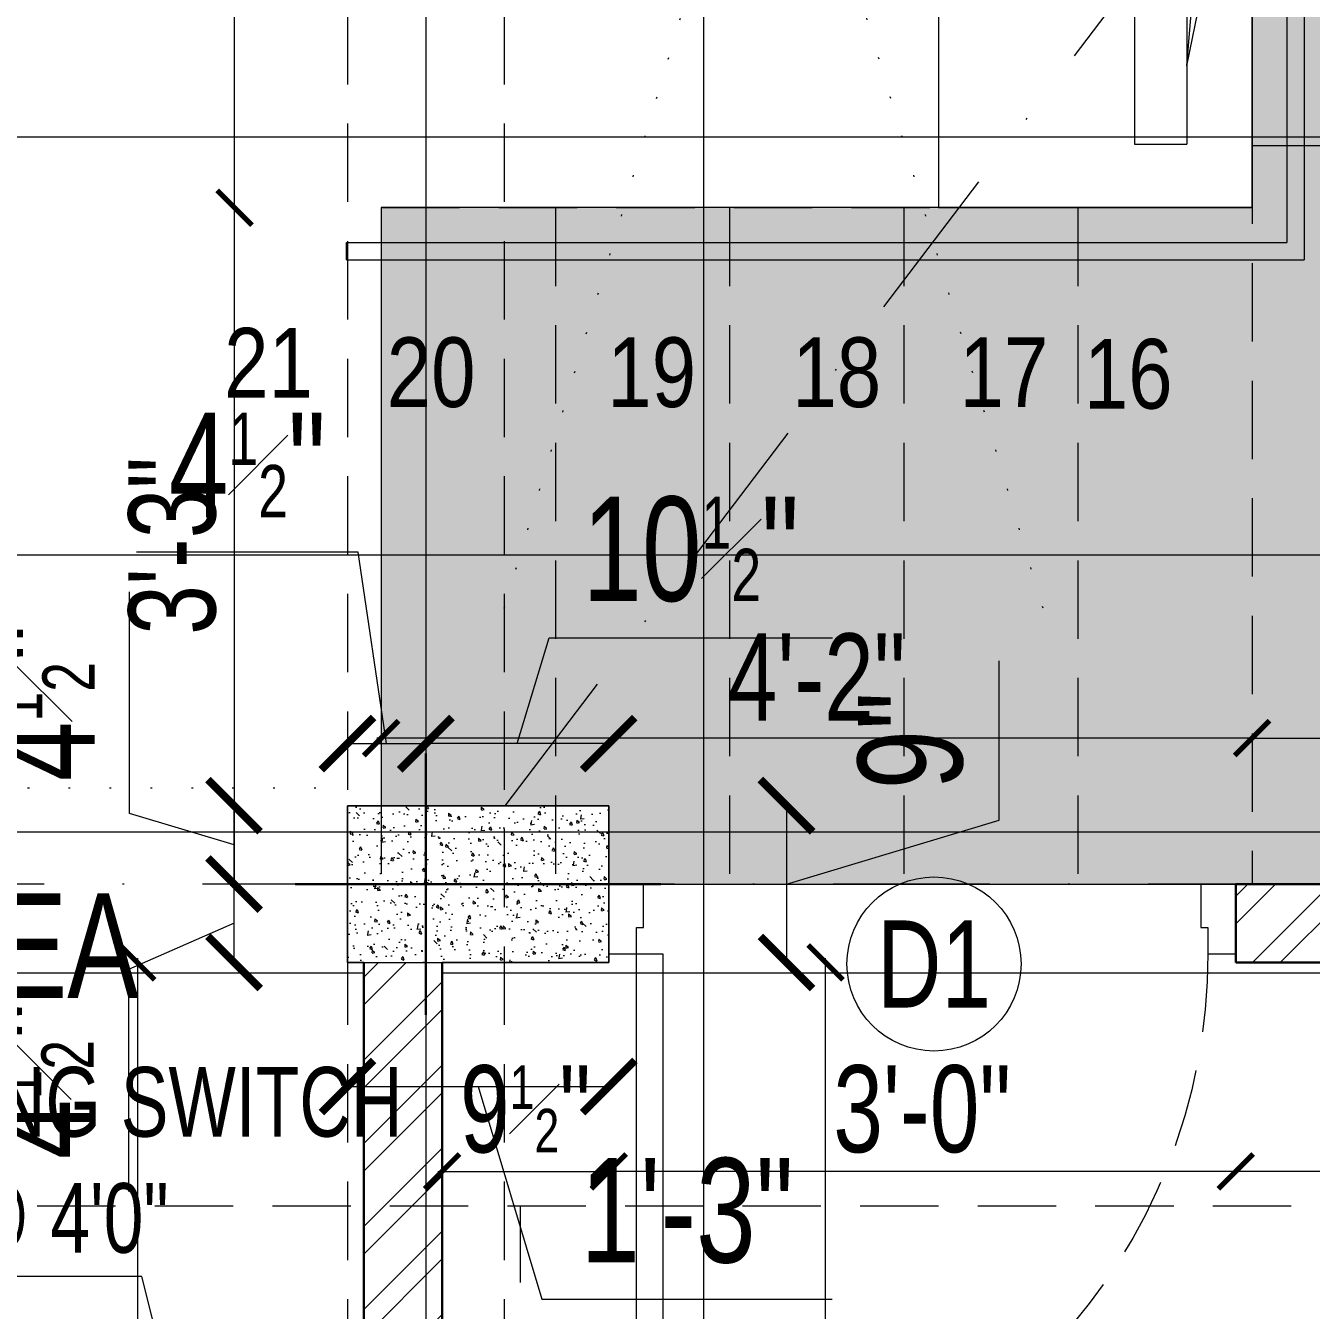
# Model space of a CAD drawing. Header units: inches. Extents: x 3365147 to 3374664, y 1380917 to 1384908.
# Drawn here: x 3370686.7 to 3370760.5, y 1383188.5 to 1383262.3 of the extents above; entities that cross this region are included whole.
import ezdxf
from ezdxf.enums import TextEntityAlignment as Align

# ---------------------------------------------------------------- set-up
doc = ezdxf.new("R2010")
doc.units = ezdxf.units.IN
doc.header["$LTSCALE"] = 18
doc.header["$MEASUREMENT"] = 0
doc.header["$PDSIZE"] = -1
for name, pattern in [('CENTER', [50.79999999999998, 31.75, -6.349999999999998, 6.349999999999998, -6.349999999999998]), ('CONTINOUS', [0]), ('DASHDOT', [1, 0.5, -0.25, 0, -0.25]), ('DOT2', [0.125, 0, -0.125]), ('HIDDEN', [0.375, 0.25, -0.125])]:
    doc.linetypes.add(name, pattern=pattern)
for name, color, linetype, lineweight in [('Area Text', 1, 'Continuous', 9), ('CENTER LINE-COLUMN DIM_BC', 4, 'Continuous', 15), ('COLUMN-00 _BC', 1, 'Continuous', 20), ('COLUMN-00 CENTER LINE_BC', 5, 'Continuous', 30), ('COLUMN-00 HATCH_BC', 4, 'Continuous', 9), ('COUNTING TEXT_BC', 2, 'Continuous', 20), ('DIM-04_BC', 3, 'Continuous', 9), ('DOOR-00 SHUTTER_BC', 40, 'Continuous', 9), ('DOOR-00_BC', 30, 'Continuous', 18), ('DOORS_THIN-BC', 252, 'Continuous', 5), ('ELECTRICAL-CEILING-POINTS GRID_BC', 41, 'DOT2', 20), ('ELECTRICAL-DIM_BC', 20, 'Continuous', 9), ('ELECTRICAL-ROOF BEAM LINE_BC', 1, 'HIDDEN', 15), ('ELECTRICAL-WALL-TEXT-01__BC', 4, 'Continuous', 9), ('ELECTRICAL-WALL-TEXT-01_ARROW_BC', 8, 'Continuous', 13), ('FIXTURES-00_BC', 200, 'Continuous', 13), ('FURNITURES-00_BC', 200, 'CONTINOUS', 13), ('GRID LINE-00_BC', 9, 'CENTER', 9), ('GRID LINE-TEXT_BC', 2, 'CONTINOUS', 15), ('INTERIOR-FLOORING GRANITE_BC', 183, 'Continuous', 5), ('INTERIOR-FLOORING TILE-00 (VT)_BC', 125, 'Continuous', 5), ('JOINERY TEXT BORDER_BC', 60, 'Continuous', 9), ('JOINERY TEXT_BC', 220, 'Continuous', 15), ('ROOF-SLAB CUTOUT_BC', 4, 'DASHDOT', 9), ('STAIR-DIM_BC', 220, 'Continuous', 9), ('STEPS-01_BC', 1, 'HIDDEN', 15), ('STEPS-HANDRAIL-00_BC', 3, 'Continuous', 18), ('WALL-00_BC', 7, 'Continuous', 30), ('WALL-9 inch BRICK HATCH_BC', 22, 'Continuous', 0)]:
    doc.layers.add(name, color=color, linetype=linetype, lineweight=lineweight)
doc.styles.add('BC-WALL_DIM', font='swisscl.ttf')
doc.styles.add('DIM_BC', font='swisscl.ttf')
doc.styles.add('WD Room text', font='swisscl.ttf')
doc.dimstyles.new('BC-WALL_DIM-02', dxfattribs={"dimtxt": 4, "dimasz": 2, "dimexe": 4.5, "dimexo": 0, "dimgap": 1, "dimtad": 1, "dimdec": 4, "dimzin": 3, "dimdsep": 46, "dimlunit": 4, "dimtxsty": 'BC-WALL_DIM', "dimblk": 'ARCHTICK', "dimcen": 0.0625, "dimdle": 0.25, "dimse1": 1, "dimse2": 1, "dimclrd": 7, "dimclre": 4, "dimclrt": 256, "dimadec": 0, "dimazin": 0, "dimtfac": 0.5, "dimtdec": 4, "dimtix": 1, "dimtofl": 0, "dimtmove": 2, "dimatfit": 2, "dimfxl": 0, "dimfrac": 1, "dimtolj": 1, "dimtzin": 1, "dimlwd": -1, "dimarcsym": 0})
doc.dimstyles.new('DIM_BC', dxfattribs={"dimtxt": 4, "dimasz": 2, "dimexe": 4.5, "dimexo": 0, "dimgap": 1, "dimtad": 1, "dimdec": 4, "dimzin": 3, "dimdsep": 46, "dimlunit": 4, "dimtxsty": 'DIM_BC', "dimblk": 'ARCHTICK', "dimcen": 0.0625, "dimdle": 0.25, "dimse1": 1, "dimse2": 1, "dimclrd": 7, "dimclre": 4, "dimclrt": 256, "dimadec": 0, "dimazin": 0, "dimtfac": 0.5, "dimtdec": 4, "dimtix": 1, "dimtofl": 0, "dimtmove": 2, "dimatfit": 2, "dimfxl": 0, "dimfrac": 1, "dimtolj": 1, "dimtzin": 1, "dimlwd": -1, "dimarcsym": 0})
doc.dimstyles.new('GRID_BC', dxfattribs={"dimtxt": 8, "dimasz": 3, "dimexe": 0, "dimexo": 0, "dimgap": 2, "dimtad": 1, "dimdec": 4, "dimzin": 12, "dimdsep": 46, "dimlunit": 4, "dimtxsty": 'DIM_BC', "dimblk": 'ARCHTICK', "dimcen": 0, "dimse1": 1, "dimse2": 1, "dimclrd": 8, "dimclre": 253, "dimclrt": 256, "dimadec": 0, "dimazin": 0, "dimtfac": 0.5, "dimtdec": 4, "dimtofl": 0, "dimtmove": 1, "dimatfit": 3, "dimldrblk": 'TI', "dimfxl": 0, "dimfrac": 1, "dimtolj": 1, "dimtzin": 12, "dimlwd": 0, "dimlwe": 0, "dimarcsym": 0})

# ---------------------------------------------------------------- blocks, each defined once
blk = doc.blocks.new('ARROW_C')
at = {"layer": 'DOORS_THIN-BC'}
h = blk.add_hatch(dxfattribs=at)
h.set_pattern_fill('ANSI31', color=256, scale=1.439999999999995, angle=82.34337836753481, style=0)
h.set_pattern_definition([(127.3433783675347, (-488.6261728187226, 65.37046368602438), (-0.1431026031467135, -0.1091862856435467), [])])
edge = h.paths.add_edge_path()
edge.add_arc((5.804878283427684, -19.94409062200435), 20.77169619034866, 91.08324206293743, 106.2280361201848)
edge.add_arc((-1.466444343494003, -25.91922004105702), 25.9606707646258, 77.92495574760318, 86.7618009874663, ccw=False)
edge.add_line((3.964337424034851, -0.5329435133191823), (5.412189069791565, 0.8238933390265969))
blk.add_lwpolyline([(-9.095e-13, 4.26e-14, -0.0661779865403536), (5.412189069791565, 0.823893339026597), (3.964337424034851, -0.5329435133191823), (4.649810086945194, -2.463927325565364, 0.0635909475538442), (-9.095e-13, 4.26e-14)], format="xyb")
blk.add_arc((-1.46697212334652, -25.92314596823115), 25.96462023794869, 77.92562916814516, 86.76112756691943)
blk = doc.blocks.new('*U156')
for points in [[(2.000894688331753, -6.912160000000001e-10), (0, -6.912160000000001e-10), (0, 3.999999999308784), (1.600715750653761, 3.999999999308784), (3.100715750653761, 3.999999999308784), (3.100715750653767, 36.79856849821317), (1.600715750653767, 36.79856849821317), (1.600715750653761, 3.999999999308784), (1.600715750653761, 2.499999999308784), (2.000894688302649, 2.499999999308784)], [(34.3992842495727, 2.499999999308784), (34.3992842495727, 3.999999999308784), (36.00000000022646, 3.999999999308784), (36.00000000022646, -6.912160000000001e-10), (33.99910531189471, -6.912160000000001e-10), (33.99910531189471, 2.499999999308784)]]:
    blk.add_lwpolyline(points, close=True)
at = {"layer": 'DOOR-00 SHUTTER_BC', "linetype": 'HIDDEN'}
blk.add_arc((1.586818566070697, 4.072403413239533), 32.81254556541367, 359.8735723383919, 85.84165232859309, dxfattribs=at)
at = {"layer": 'DOOR-00 SHUTTER_BC', "lineweight": 13, "ltscale": 0.01, "xscale": 0.8000000000007759, "yscale": 0.8000000000007759, "zscale": 0.8000000000007759, "rotation": 359.0774398910439}
blk.add_blockref('ARROW_C', (3.100715750653767, 36.79856849822045), dxfattribs=at)
blk = doc.blocks.new('TV')
for p, q in [((-20.99999999999999, 4.499999999985448), (21, 4.49999999998544)), ((-20.99999999999999, 4.499999999985448), (-20.99999999999999, 2.499999999985448)), ((21, 4.49999999998544), (21, 2.49999999998544)), ((-20.99999999999999, 2.499999999985448), (21, 2.49999999998544)), ((-17.99999999999999, 2.499999999985448), (-6, 1.499999999985448)), ((-6, -1.45519e-11), (-17.99999999999999, 2.499999999985448)), ((18, 2.49999999998544), (6, 1.49999999998544)), ((18, 2.49999999998544), (6, -1.4559e-11)), ((-6, 1.499999999985448), (-6, -1.45519e-11)), ((-2.970477041249978, 0.7200294009380741), (-2.9668899452663, 1.872320178386869)), ((-2.34282131650252, 0.7189833241718591), (-2.339234220504295, 1.871274101620656)), ((-1.652010516627339, 0.7178319906088291), (-1.648423420629113, 1.870122768028519)), ((-0.9614779328840086, 0.7166811206989224), (-0.9578908369003328, 1.868971898147716)), ((-0.2706671330233803, 0.7155297871067888), (-0.2670800370251527, 1.867820564555583)), ((0.3569885917386273, 0.7144837103696702), (0.360575687722303, 1.866774487818465)), ((1.04779939164291, 0.7133323767775366), (1.051386487626587, 1.865623154226334)), ((1.738331975342588, 0.7121815068967337), (1.741919071326265, 1.864472284316424)), ((2.429142775246873, 0.7110301733046), (2.432729871230548, 1.863320950753394)), ((6, 1.49999999998544), (6, -1.4559e-11)), ((-6, -1.45519e-11), (6, -1.4559e-11))]:
    blk.add_line(p, q)
blk = doc.blocks.new('*U180')
blk.add_blockref('TV', (0, 0))
blk = doc.blocks.new('*U466')
at = {"linetype": 'CENTER', "ltscale": 0.1}
blk.add_line((1.110223024625157e-16, 0), (10.51656835569302, 0), dxfattribs=at)
at = {"layer": 'GRID LINE-TEXT_BC', "style": 'DIM_BC'}
blk.add_attdef('AA', text='', height=0.2, dxfattribs=at).set_placement((-0.2141686873997627, 0), align=Align.MIDDLE_CENTER)
blk = doc.blocks.new('*U613')
at = {"linetype": 'CENTER', "ltscale": 0.1}
blk.add_line((1.110223024625157e-16, 0), (25.47780267974587, 0), dxfattribs=at)
at = {"layer": 'GRID LINE-TEXT_BC', "style": 'DIM_BC'}
blk.add_attdef('AA', text='', height=0.2, rotation=90.0000000000445, dxfattribs=at).set_placement((-0.2141686873997627, 0), align=Align.MIDDLE_CENTER)
blk = doc.blocks.new('*U477')
at = {"layer": 'COLUMN-00 HATCH_BC'}
h = blk.add_hatch(dxfattribs=at)
h.set_pattern_fill('AR-CONC', color=256, scale=0.25)
h.set_pattern_definition([(49.99999999999999, (-2.582294090840695e-06, 5.996753859275486), (1.793150456501884, -0.1568803374564878), [0.1875, -2.0625]), (355, (-2.582294090840695e-06, 5.996753859275486), (-0.3468783340325, 1.88048033425003), [0.15, -1.65]), (100.45144446, (0.1494266202059092, 5.983680499275486), (1.44627211681778, 1.723599977421574), [0.15935048, -1.75285528]), (46.18420000000002, (-2.582294090840695e-06, 6.496753859275486), (2.668103326678931, -0.4137982019826913), [0.2812499999999999, -3.093749999999999]), (96.63563548999993, (0.2223392802059092, 6.462270591775487), (2.336654864185571, 2.435296501936376), [0.239025855, -2.629284399999999]), (351.1841639899999, (-2.582294090840695e-06, 6.496753859275486), (2.336654862636933, 2.435296500674975), [0.225, -2.4750000025]), (21, (0.2499974177059092, 6.371753859275486), (1.492267630296154, -1.006547226663347), [0.1875, -2.0625]), (326.0000000000001, (0.2499974177059092, 6.371753859275486), (0.6082883298039543, 1.812875112617133), [0.15, -1.65]), (71.45144474, (0.3743530527059091, 6.287874924275486), (2.100555941824928, 0.8063278820158846), [0.159350475, -1.75285528]), (37.50000000000001, (-2.582294090840695e-06, 5.996753859275486), (0.03039963829322667, 0.8322346345782787), [0, -1.63, 0, -1.675, 0, -1.65625]), (7.499999999999999, (-2.582294090840695e-06, 5.996753859275486), (0.6576738436053715, 0.9860292797059006), [0, -0.955, 0, -1.5925, 0, -0.63125]), (327.5, (-0.5575025822940909, 5.996753859275486), (1.334556090431023, -0.0563871793359495), [0, -0.625, 0, -1.95, 0, -2.5875]), (317.5, (-0.8075025822940909, 5.996753859275486), (1.457965423355966, 0.2502624558307941), [0, -0.8125, 0, -1.295, 0, -1.8375])])
h.paths.add_polyline_path([(-4.500002582668346, -4.50162307042774), (4.499997417331654, -4.501623070467758), (4.500000000374255, 10.49837692970323), (-4.499999999625745, 10.49837692974324)])
blk.add_lwpolyline([(-4.500002582668346, -4.50162307042774), (4.499997417331654, -4.501623070467758), (4.500000000374255, 10.49837692970323), (-4.499999999625745, 10.49837692974324)], close=True)
at = {"layer": 'COLUMN-00 CENTER LINE_BC'}
for p, q in [((-2.582668346176685e-06, -7.501623070409551), (3.742553359895269e-10, 13.49837692976143)), ((-7.5, -1.818989403545856e-11), (7.5, -5.820766091346741e-11))]:
    blk.add_line(p, q, dxfattribs=at)
blk = doc.blocks.new('ARCHTICK')
at = {"color": 0, "const_width": 0.15}
blk.add_lwpolyline([(-0.5, -0.5), (0.5, 0.5)], dxfattribs=at)
blk = doc.blocks.new('*D568')
at = {"layer": 'CENTER LINE-COLUMN DIM_BC', "color": 8, "linetype": 'Continuous', "lineweight": 0, "transparency": 16777216}
for p, q in [((3370692.616895482, 1383217.017852709), (3370692.616895482, 1383229.755729511)), ((3370698.616895482, 1383215.217852709), (3370692.616895482, 1383217.017852709)), ((3370698.616895482, 1383212.967852709), (3370698.616895482, 1383217.467852709))]:
    blk.add_line(p, q, dxfattribs=at)
at = {"layer": 'Defpoints', "color": 0, "transparency": 16777216}
for p in [(3370698.616895482, 1383217.467852709), (3370705.129759041, 1383217.467852709), (3370705.129758266, 1383212.967852709)]:
    blk.add_point(p, dxfattribs=at)
at = {"layer": 'CENTER LINE-COLUMN DIM_BC', "color": 8, "lineweight": 0, "transparency": 16777216, "xscale": 3, "yscale": 3, "zscale": 3}
for p, rotation in [((3370698.616895482, 1383217.467852709), 90), ((3370698.616895482, 1383212.967852709), 270)]:
    blk.add_blockref('ARCHTICK', p, dxfattribs=dict(at, rotation=rotation))
at = {"layer": 'CENTER LINE-COLUMN DIM_BC', "transparency": 16777216, "insert": (3370687.616895481, 1383223.386791109), "char_height": 6, "attachment_point": 5, "rotation": 90, "style": 'DIM_BC'}
blk.add_mtext('\\A1;4{\\H0.5x;\\S1#2;}"', dxfattribs=at)
blk = doc.blocks.new('_ArchTick')
at = {"color": 0, "linetype": 'ByBlock', "const_width": 0.15}
blk.add_lwpolyline([(-0.5, -0.5), (0.5, 0.5)], dxfattribs=at)
blk = doc.blocks.new('TI')
blk = doc.blocks.new('*D569')
at = {"layer": 'CENTER LINE-COLUMN DIM_BC', "color": 8, "linetype": 'Continuous', "lineweight": 0, "transparency": 16777216}
for p, q in [((3370698.618231724, 1383208.46947578), (3370698.618231724, 1383212.96947578)), ((3370698.618231724, 1383210.71947578), (3370692.5600184, 1383208.058257102)), ((3370692.5600184, 1383208.058257102), (3370692.5600184, 1383195.3203803))]:
    blk.add_line(p, q, dxfattribs=at)
at = {"layer": 'Defpoints', "color": 0, "transparency": 16777216}
for p in [(3370698.618231724, 1383212.96947578), (3370702.131094495, 1383212.96947578), (3370705.131097681, 1383208.46947578)]:
    blk.add_point(p, dxfattribs=at)
at = {"layer": 'CENTER LINE-COLUMN DIM_BC', "color": 8, "lineweight": 0, "transparency": 16777216, "xscale": 3, "yscale": 3, "zscale": 3}
for p, rotation in [((3370698.618231724, 1383212.96947578), 90), ((3370698.618231724, 1383208.46947578), 270)]:
    blk.add_blockref('ARCHTICK', p, dxfattribs=dict(at, rotation=rotation))
at = {"layer": 'CENTER LINE-COLUMN DIM_BC', "transparency": 16777216, "insert": (3370687.5600184, 1383201.6893187), "char_height": 6, "attachment_point": 5, "rotation": 90, "style": 'DIM_BC'}
blk.add_mtext('\\A1;4{\\H0.5x;\\S1#2;}"', dxfattribs=at)
blk = doc.blocks.new('*D570')
at = {"layer": 'CENTER LINE-COLUMN DIM_BC', "color": 8, "linetype": 'Continuous', "lineweight": 0, "transparency": 16777216}
for p, q in [((3370705.753037571, 1383232.0302997), (3370693.015160769, 1383232.0302997)), ((3370707.381237914, 1383221.0302997), (3370705.753037571, 1383232.0302997)), ((3370705.129758264, 1383221.0302997), (3370709.632717563, 1383221.0302997))]:
    blk.add_line(p, q, dxfattribs=at)
at = {"layer": 'Defpoints', "color": 0, "transparency": 16777216}
for p in [(3370709.632717563, 1383221.0302997), (3370705.129758264, 1383217.467852709), (3370709.632717563, 1383217.467851933)]:
    blk.add_point(p, dxfattribs=at)
at = {"layer": 'CENTER LINE-COLUMN DIM_BC', "color": 8, "lineweight": 0, "transparency": 16777216, "xscale": 3, "yscale": 3, "zscale": 3, "rotation": 180}
blk.add_blockref('ARCHTICK', (3370705.129758264, 1383221.0302997), dxfattribs=at)
at = {"layer": 'CENTER LINE-COLUMN DIM_BC', "color": 8, "lineweight": 0, "transparency": 16777216, "xscale": 3, "yscale": 3, "zscale": 3}
blk.add_blockref('ARCHTICK', (3370709.632717563, 1383221.0302997), dxfattribs=at)
at = {"layer": 'CENTER LINE-COLUMN DIM_BC', "transparency": 16777216, "insert": (3370699.38409917, 1383237.0302997), "char_height": 6, "attachment_point": 5, "style": 'DIM_BC'}
blk.add_mtext('\\A1;4{\\H0.5x;\\S1#2;}"', dxfattribs=at)
blk = doc.blocks.new('*D575')
at = {"layer": 'CENTER LINE-COLUMN DIM_BC', "color": 8, "linetype": 'Continuous', "lineweight": 0, "transparency": 16777216}
for p, q in [((3370705.131098454, 1383201.344682944), (3370720.129758264, 1383201.344682944)), ((3370712.630428359, 1383201.344682944), (3370716.295893628, 1383189.126465382)), ((3370716.295893628, 1383189.126465382), (3370732.956444087, 1383189.126465382))]:
    blk.add_line(p, q, dxfattribs=at)
at = {"layer": 'Defpoints', "color": 0, "transparency": 16777216}
for p in [(3370705.131098454, 1383208.469475779), (3370720.129758264, 1383208.467850126), (3370720.129758264, 1383201.344682944)]:
    blk.add_point(p, dxfattribs=at)
at = {"layer": 'CENTER LINE-COLUMN DIM_BC', "color": 8, "lineweight": 0, "transparency": 16777216, "xscale": 3, "yscale": 3, "zscale": 3, "rotation": 180}
blk.add_blockref('ARCHTICK', (3370705.131098454, 1383201.344682944), dxfattribs=at)
at = {"layer": 'CENTER LINE-COLUMN DIM_BC', "color": 8, "lineweight": 0, "transparency": 16777216, "xscale": 3, "yscale": 3, "zscale": 3}
blk.add_blockref('ARCHTICK', (3370720.129758264, 1383201.344682944), dxfattribs=at)
at = {"layer": 'CENTER LINE-COLUMN DIM_BC', "transparency": 16777216, "insert": (3370724.626168857, 1383194.199204569), "char_height": 6, "attachment_point": 5, "style": 'DIM_BC'}
blk.add_mtext('\\A1;1\'-3"', dxfattribs=at)
blk = doc.blocks.new('*D576')
at = {"layer": 'CENTER LINE-COLUMN DIM_BC', "color": 8, "linetype": 'Continuous', "lineweight": 0, "transparency": 16777216}
for p, q in [((3370742.546475719, 1383216.630588267), (3370742.546475719, 1383225.777377258)), ((3370730.340053701, 1383217.467850126), (3370730.340053701, 1383208.469473197)), ((3370730.340053701, 1383212.968661661), (3370742.546475719, 1383216.630588267))]:
    blk.add_line(p, q, dxfattribs=at)
at = {"layer": 'Defpoints', "color": 0, "transparency": 16777216}
for p in [(3370720.129758266, 1383217.467850126), (3370720.131098456, 1383208.469473197), (3370730.340053701, 1383208.469473197)]:
    blk.add_point(p, dxfattribs=at)
at = {"layer": 'CENTER LINE-COLUMN DIM_BC', "color": 8, "lineweight": 0, "transparency": 16777216, "xscale": 3, "yscale": 3, "zscale": 3}
for p, rotation in [((3370730.340053701, 1383217.467850126), 90), ((3370730.340053701, 1383208.469473197), 270)]:
    blk.add_blockref('ARCHTICK', p, dxfattribs=dict(at, rotation=rotation))
at = {"layer": 'CENTER LINE-COLUMN DIM_BC', "transparency": 16777216, "insert": (3370737.477668379, 1383221.203982761), "char_height": 6, "attachment_point": 5, "rotation": 90, "style": 'DIM_BC'}
blk.add_mtext('\\A1;9"', dxfattribs=at)
blk = doc.blocks.new('*D763')
at = {"layer": 'Defpoints', "color": 0, "transparency": 16777216}
for p in [(3370756.131094493, 1383208.467801316), (3370800.56827361, 1383208.46968582), (3370756.131094493, 1383196.468798861)]:
    blk.add_point(p, dxfattribs=at)
at = {"layer": 'DIM-04_BC', "color": 7, "linetype": 'Continuous', "transparency": 16777216}
blk.add_line((3370800.81827361, 1383196.468798861), (3370755.881094493, 1383196.468798861), dxfattribs=at)
at = {"layer": 'DIM-04_BC', "color": 7, "transparency": 16777216, "xscale": 2, "yscale": 2, "zscale": 2, "rotation": 180}
blk.add_blockref('ARCHTICK', (3370756.131094493, 1383196.468798861), dxfattribs=at)
at = {"layer": 'DIM-04_BC', "color": 7, "transparency": 16777216, "xscale": 2, "yscale": 2, "zscale": 2}
blk.add_blockref('ARCHTICK', (3370800.56827361, 1383196.468798861), dxfattribs=at)
at = {"layer": 'DIM-04_BC', "transparency": 16777216, "insert": (3370778.349684052, 1383200.03269139), "char_height": 5, "attachment_point": 5, "style": 'DIM_BC'}
blk.add_mtext('\\A1;3\'-8{\\H0.5x;\\S1#2;}"', dxfattribs=at)
blk = doc.blocks.new('*D765')
at = {"layer": 'Defpoints', "color": 0, "transparency": 16777216}
for p in [(3370698.647410173, 1383251.805839721), (3370717.066937383, 1383251.805839721), (3370717.066937383, 1383212.969424306)]:
    blk.add_point(p, dxfattribs=at)
at = {"layer": 'STAIR-DIM_BC', "color": 7, "linetype": 'Continuous', "transparency": 16777216}
blk.add_line((3370698.647410173, 1383212.719424306), (3370698.647410173, 1383252.055839721), dxfattribs=at)
at = {"layer": 'STAIR-DIM_BC', "color": 7, "transparency": 16777216, "xscale": 2, "yscale": 2, "zscale": 2}
for p, rotation in [((3370698.647410173, 1383251.805839721), 90), ((3370698.647410173, 1383212.969424306), 270)]:
    blk.add_blockref('ARCHTICK', p, dxfattribs=dict(at, rotation=rotation))
at = {"layer": 'STAIR-DIM_BC', "transparency": 16777216, "insert": (3370695.086794183, 1383232.387632013), "char_height": 5, "attachment_point": 5, "rotation": 90, "style": 'DIM_BC'}
blk.add_mtext('\\A1;3\'-3"', dxfattribs=at)
blk = doc.blocks.new('*D766')
at = {"layer": 'Defpoints', "color": 0, "transparency": 16777216}
for p in [(3370698.647410171, 1383335.369682903), (3370707.816937385, 1383335.369682903), (3370717.066937383, 1383251.805839721)]:
    blk.add_point(p, dxfattribs=at)
at = {"layer": 'STAIR-DIM_BC', "color": 7, "linetype": 'Continuous', "transparency": 16777216}
blk.add_line((3370698.647410171, 1383251.555839721), (3370698.647410171, 1383335.619682903), dxfattribs=at)
at = {"layer": 'STAIR-DIM_BC', "color": 7, "transparency": 16777216, "xscale": 2, "yscale": 2, "zscale": 2}
for p, rotation in [((3370698.647410171, 1383335.369682903), 90), ((3370698.647410171, 1383251.805839721), 270)]:
    blk.add_blockref('ARCHTICK', p, dxfattribs=dict(at, rotation=rotation))
at = {"layer": 'STAIR-DIM_BC', "transparency": 16777216, "insert": (3370695.086794181, 1383293.587761311), "char_height": 5, "attachment_point": 5, "rotation": 90, "style": 'DIM_BC'}
blk.add_mtext('\\A1;6\'-11{\\H0.5x;\\S1#2;}"', dxfattribs=at)
blk = doc.blocks.new('*D772')
at = {"layer": 'Defpoints', "color": 0, "transparency": 16777216}
for p in [(3370796.069400708, 1383221.348659534), (3370757.066937382, 1383212.969424306), (3370796.069400708, 1383212.969424449)]:
    blk.add_point(p, dxfattribs=at)
at = {"layer": 'STAIR-DIM_BC', "color": 7, "linetype": 'Continuous', "transparency": 16777216}
blk.add_line((3370756.816937382, 1383221.348659534), (3370796.319400708, 1383221.348659534), dxfattribs=at)
at = {"layer": 'STAIR-DIM_BC', "color": 7, "transparency": 16777216, "xscale": 2, "yscale": 2, "zscale": 2, "rotation": 180}
blk.add_blockref('ARCHTICK', (3370757.066937382, 1383221.348659534), dxfattribs=at)
at = {"layer": 'STAIR-DIM_BC', "color": 7, "transparency": 16777216, "xscale": 2, "yscale": 2, "zscale": 2}
blk.add_blockref('ARCHTICK', (3370796.069400708, 1383221.348659534), dxfattribs=at)
at = {"layer": 'STAIR-DIM_BC', "transparency": 16777216, "insert": (3370776.568169045, 1383224.909275524), "char_height": 5, "attachment_point": 5, "style": 'DIM_BC'}
blk.add_mtext('\\A1;3\'-3"', dxfattribs=at)
blk = doc.blocks.new('*D773')
at = {"layer": 'Defpoints', "color": 0, "transparency": 16777216}
for p in [(3370707.066937381, 1383221.348659534), (3370707.066937381, 1383212.969424306), (3370757.066937382, 1383212.969424306)]:
    blk.add_point(p, dxfattribs=at)
at = {"layer": 'STAIR-DIM_BC', "color": 7, "linetype": 'Continuous', "transparency": 16777216}
blk.add_line((3370757.316937382, 1383221.348659534), (3370706.816937381, 1383221.348659534), dxfattribs=at)
at = {"layer": 'STAIR-DIM_BC', "color": 7, "transparency": 16777216, "xscale": 2, "yscale": 2, "zscale": 2, "rotation": 180}
blk.add_blockref('ARCHTICK', (3370707.066937381, 1383221.348659534), dxfattribs=at)
at = {"layer": 'STAIR-DIM_BC', "color": 7, "transparency": 16777216, "xscale": 2, "yscale": 2, "zscale": 2}
blk.add_blockref('ARCHTICK', (3370757.066937382, 1383221.348659534), dxfattribs=at)
at = {"layer": 'STAIR-DIM_BC', "transparency": 16777216, "insert": (3370732.066937381, 1383224.858489154), "char_height": 5, "attachment_point": 5, "style": 'DIM_BC'}
blk.add_mtext('\\A1;4\'-2"', dxfattribs=at)
blk = doc.blocks.new('*D832')
at = {"layer": 'Defpoints', "color": 0, "transparency": 16777216}
for p in [(3370706.068273613, 1383208.471096264), (3370657.132714983, 1383043.305888609), (3370693.066937394, 1383043.305888609)]:
    blk.add_point(p, dxfattribs=at)
at = {"layer": 'DIM-04_BC', "color": 7, "linetype": 'Continuous', "transparency": 16777216}
blk.add_line((3370693.066937394, 1383208.721096264), (3370693.066937394, 1383043.055888609), dxfattribs=at)
at = {"layer": 'DIM-04_BC', "color": 7, "transparency": 16777216, "xscale": 2, "yscale": 2, "zscale": 2}
for p, rotation in [((3370693.066937394, 1383208.471096264), 90), ((3370693.066937394, 1383043.305888609), 270)]:
    blk.add_blockref('ARCHTICK', p, dxfattribs=dict(at, rotation=rotation))
at = {"layer": 'DIM-04_BC', "transparency": 16777216, "insert": (3370689.506321405, 1383125.888492435), "char_height": 5, "attachment_point": 5, "rotation": 90, "style": 'DIM_BC'}
blk.add_mtext('\\A1;13\'-9"', dxfattribs=at)
blk = doc.blocks.new('*D833')
at = {"layer": 'Defpoints', "color": 0, "transparency": 16777216}
for p in [(3370720.129758264, 1383208.467850126), (3370756.131094493, 1383208.467801316), (3370720.129758264, 1383196.470421933)]:
    blk.add_point(p, dxfattribs=at)
at = {"layer": 'DIM-04_BC', "color": 7, "linetype": 'Continuous', "transparency": 16777216}
blk.add_line((3370756.381094493, 1383196.470421933), (3370719.879758264, 1383196.470421933), dxfattribs=at)
at = {"layer": 'DIM-04_BC', "color": 7, "transparency": 16777216, "xscale": 2, "yscale": 2, "zscale": 2, "rotation": 180}
blk.add_blockref('ARCHTICK', (3370720.129758264, 1383196.470421933), dxfattribs=at)
at = {"layer": 'DIM-04_BC', "color": 7, "transparency": 16777216, "xscale": 2, "yscale": 2, "zscale": 2}
blk.add_blockref('ARCHTICK', (3370756.131094493, 1383196.470421933), dxfattribs=at)
at = {"layer": 'DIM-04_BC', "transparency": 16777216, "insert": (3370738.130426379, 1383200.034314462), "char_height": 5, "attachment_point": 5, "style": 'DIM_BC'}
blk.add_mtext('\\A1;3\'-0"', dxfattribs=at)
blk = doc.blocks.new('*D834')
at = {"layer": 'Defpoints', "color": 0, "transparency": 16777216}
for p in [(3370710.56827361, 1383208.469474843), (3370720.131094493, 1383208.469473196), (3370720.131094493, 1383196.470421931)]:
    blk.add_point(p, dxfattribs=at)
at = {"layer": 'DIM-04_BC', "color": 7, "linetype": 'Continuous', "transparency": 16777216}
blk.add_line((3370710.31827361, 1383196.470421931), (3370720.381094493, 1383196.470421931), dxfattribs=at)
at = {"layer": 'DIM-04_BC', "color": 7, "transparency": 16777216, "xscale": 2, "yscale": 2, "zscale": 2, "rotation": 180}
blk.add_blockref('ARCHTICK', (3370710.56827361, 1383196.470421931), dxfattribs=at)
at = {"layer": 'DIM-04_BC', "color": 7, "transparency": 16777216, "xscale": 2, "yscale": 2, "zscale": 2}
blk.add_blockref('ARCHTICK', (3370720.131094493, 1383196.470421931), dxfattribs=at)
at = {"layer": 'DIM-04_BC', "transparency": 16777216, "insert": (3370715.349684052, 1383200.027761381), "char_height": 5, "attachment_point": 5, "style": 'DIM_BC'}
blk.add_mtext('\\A1;9{\\H0.5x;\\S1#2;}"', dxfattribs=at)
blk = doc.blocks.new('*U836')
at = {"layer": 'JOINERY TEXT BORDER_BC'}
blk.add_circle((0, 0), 5, dxfattribs=at)
at = {"style": 'WD Room text'}
blk.add_attdef('JOINERY_TEXT', text='', height=6, dxfattribs=at).set_placement((0, 0), align=Align.MIDDLE_CENTER)
blk = doc.blocks.new('*D863')
at = {"layer": 'CENTER LINE-COLUMN DIM_BC', "color": 8, "linetype": 'Continuous', "lineweight": 0, "transparency": 16777216}
for p, q in [((3370714.881237914, 1383221.030299701), (3370716.70305967, 1383227.103038889)), ((3370716.70305967, 1383227.103038889), (3370732.983531492, 1383227.103038889)), ((3370720.131094493, 1383221.030299701), (3370709.631381334, 1383221.030299701))]:
    blk.add_line(p, q, dxfattribs=at)
at = {"layer": 'Defpoints', "color": 0, "transparency": 16777216}
for p in [(3370709.631381334, 1383221.030299701), (3370709.631381334, 1383217.467851934), (3370720.131094493, 1383194.467850126)]:
    blk.add_point(p, dxfattribs=at)
at = {"layer": 'CENTER LINE-COLUMN DIM_BC', "color": 8, "lineweight": 0, "transparency": 16777216, "xscale": 3, "yscale": 3, "zscale": 3, "rotation": 180}
blk.add_blockref('ARCHTICK', (3370709.631381334, 1383221.030299701), dxfattribs=at)
at = {"layer": 'CENTER LINE-COLUMN DIM_BC', "color": 8, "lineweight": 0, "transparency": 16777216, "xscale": 3, "yscale": 3, "zscale": 3}
blk.add_blockref('ARCHTICK', (3370720.131094493, 1383221.030299701), dxfattribs=at)
at = {"layer": 'CENTER LINE-COLUMN DIM_BC', "transparency": 16777216, "insert": (3370724.843295581, 1383232.175778076), "char_height": 6, "attachment_point": 5, "style": 'DIM_BC'}
blk.add_mtext('\\A1;10{\\H0.5x;\\S1#2;}"', dxfattribs=at)
blk = doc.blocks.new('*D1328')
at = {"layer": 'Defpoints', "color": 0, "transparency": 16777216}
for p in [(3370710.568273612, 1383208.469474843), (3370732.581573649, 1383208.469474843), (3370710.568274711, 1383122.447805911)]:
    blk.add_point(p, dxfattribs=at)
at = {"layer": 'ELECTRICAL-DIM_BC', "color": 7, "transparency": 16777216}
blk.add_line((3370732.581573649, 1383122.197805911), (3370732.581573649, 1383208.719474843), dxfattribs=at)
at = {"layer": 'ELECTRICAL-DIM_BC', "color": 7, "transparency": 16777216, "xscale": 2, "yscale": 2, "zscale": 2}
for p, rotation in [((3370732.581573649, 1383208.469474843), 90), ((3370732.581573649, 1383122.447805911), 270)]:
    blk.add_blockref('ARCHTICK', p, dxfattribs=dict(at, rotation=rotation))
at = {"layer": 'ELECTRICAL-DIM_BC', "transparency": 16777216, "insert": (3370729.017681108, 1383149.078772461), "char_height": 5, "attachment_point": 5, "rotation": 90, "style": 'BC-WALL_DIM'}
blk.add_mtext('\\A1;7\'-2"', dxfattribs=at)

msp = doc.modelspace()

# ---------------------------------------------------------------- hatches: boundary and pattern name
at = {"layer": 'INTERIOR-FLOORING GRANITE_BC', "ltscale": 0.1}
h = msp.add_hatch(dxfattribs=at)
h.set_pattern_fill('DOTS', color=256, scale=25)
h.set_pattern_definition([(0, (0, 0), (0.78125, 1.5625), [0, -1.5625])])
h.paths.add_polyline_path([(3370796.068273611, 1383212.965573085), (3370796.068278634, 1383374.369681489), (3370707.816937383, 1383374.369681488), (3370707.816937383, 1383335.369682902), (3370757.066937381, 1383335.369632652), (3370757.066937382, 1383251.805839721), (3370707.066937382, 1383251.805839721), (3370707.066931469, 1383217.467852375), (3370720.129758264, 1383217.467850126), (3370720.129758264, 1383212.969424306)])
at = {"layer": 'WALL-9 inch BRICK HATCH_BC', "transparency": 33554687}
h = msp.add_hatch(dxfattribs=at)
h.set_pattern_fill('ANSI32', color=256, scale=9)
h.set_pattern_definition([(45, (12, 0), (-2.386485386504598, 2.386485386504598), []), (45, (13.590990255, 0), (-2.386485386504598, 2.386485386504598), [])])
h.paths.add_polyline_path([(3370863.54612825, 1383313.998795183), (3370854.546128251, 1383313.998795183), (3370854.56827361, 1383295.80588861), (3370800.568273611, 1383295.80588861), (3370800.568273612, 1383378.869681322), (3370720.133939069, 1383378.867526408), (3370720.133939069, 1383374.367526408), (3370796.06827361, 1383374.369681489), (3370796.068273611, 1383212.969424383), (3370756.131094493, 1383212.967801316), (3370756.131094493, 1383208.467801316), (3370800.56827361, 1383208.46968582), (3370800.568273611, 1383291.305888609), (3370854.56827361, 1383291.305888609), (3370854.568273609, 1383261.036120075), (3370863.568273611, 1383261.036120075)])
h = msp.add_hatch(dxfattribs=at)
h.set_pattern_fill('ANSI32', color=256, scale=9)
h.set_pattern_definition([(45, (0, 0), (-2.386485386504598, 2.386485386504598), []), (45, (1.590990255, 0), (-2.386485386504598, 2.386485386504598), [])])
h.paths.add_polyline_path([(3370706.068273611, 1383208.471096264), (3370710.568276192, 1383208.471096264), (3370710.568276191, 1383058.30264247), (3370706.068273611, 1383058.30264247)])

# ---------------------------------------------------------------- linework, layer by layer
at = {"layer": 'ELECTRICAL-CEILING-POINTS GRID_BC'}
for p, q in [((3370714.132720149, 1383228.805888608), (3370745.068273611, 1383332.369681539)), ((3370745.068273611, 1383228.805888608), (3370714.132720149, 1383332.369681539)), ((3370611.56827361, 1383218.496897447), (3370705.132720149, 1383218.496897447))]:
    msp.add_line(p, q, dxfattribs=at)
at = {"layer": 'ELECTRICAL-ROOF BEAM LINE_BC'}
for p, q in [((3370705.132720149, 1383546.88450162), (3370705.132720149, 1383185.496897447)), ((3370714.132720148, 1383546.88450162), (3370714.132720149, 1383185.496897447)), ((3370572.568273606, 1383194.496897447), (3370863.568273607, 1383194.496897447)), ((3370706.068273607, 1382791.84472352), (3370706.068273607, 1383194.496897447)), ((3370715.068273607, 1382791.84472352), (3370715.068273607, 1383194.496897447))]:
    msp.add_line(p, q, dxfattribs=at)
at = {"layer": 'FIXTURES-00_BC', "transparency": 33554687}
msp.add_lwpolyline([(3370757.068273611, 1383335.369682902), (3370739.068273611, 1383335.369682902), (3370739.06827361, 1383251.805839721), (3370757.06827361, 1383251.805839721)], close=True, dxfattribs=at)
at = {"layer": 'GRID LINE-00_BC', "linetype": 'DASHDOT'}
msp.add_lwpolyline([(3370904.908247596, 1383212.967851786), (3370519.644839515, 1383212.967851786), (3370519.644839515, 1383188.525202239), (3370477.757983065, 1383188.525202239)], dxfattribs=at)
at = {"layer": 'INTERIOR-FLOORING GRANITE_BC', "ltscale": 0.1}
msp.add_lwpolyline([(3370796.068273611, 1383212.965573085), (3370796.068278634, 1383374.369681489), (3370707.816937383, 1383374.369681488), (3370707.816937383, 1383335.369682902), (3370757.066937381, 1383335.369632652), (3370757.066937382, 1383251.805839721), (3370707.066937382, 1383251.805839721), (3370707.066931469, 1383217.467852375), (3370720.129758264, 1383217.467850126), (3370720.129758264, 1383212.969424306), (3370796.068273611, 1383212.965573085)], dxfattribs=at)
at = {"layer": 'INTERIOR-FLOORING TILE-00 (VT)_BC'}
for p, q in [((3370725.568273613, 1383374.369681488), (3370725.568273613, 1383052.305888744)), ((3370611.56827361, 1383255.869681538), (3370796.068274946, 1383255.869681538)), ((3370611.56827361, 1383231.869681538), (3370796.068274199, 1383231.869681538)), ((3370581.56827361, 1383207.869681538), (3370706.068298334, 1383207.869681538)), ((3370710.568273621, 1383207.869681538), (3370854.568273347, 1383207.869681538))]:
    msp.add_line(p, q, dxfattribs=at)
for points in [[(3370800.568392331, 1383208.469685825), (3370756.131094493, 1383208.467801316), (3370756.131322701, 1383212.967598487), (3370796.068273611, 1383212.965573085), (3370796.068278634, 1383374.369681489), (3370705.133298069, 1383374.369681488), (3370705.133296309, 1383374.369684124), (3370705.133296309, 1383383.397105793), (3370706.067786854, 1383383.397105793), (3370706.067799015, 1383389.369645389), (3370710.56780713, 1383389.369645389), (3370710.56780713, 1383383.397105793), (3370720.132720148, 1383383.397105793), (3370720.133531681, 1383378.883394958), (3370800.568273612, 1383378.897150373)], [(3370706.068273611, 1383058.302642473), (3370706.068298437, 1383208.467852547), (3370705.129758264, 1383208.467852547), (3370705.129759814, 1383217.467852709), (3370720.129758264, 1383217.467852709), (3370720.129756714, 1383208.467850126), (3370710.56827361, 1383208.467849954), (3370710.568276192, 1383058.302642473)]]:
    msp.add_lwpolyline(points, dxfattribs=at)
at = {"layer": 'ROOF-SLAB CUTOUT_BC'}
msp.add_line((3370796.06827361, 1383325.369632652), (3370714.172750108, 1383217.469424309), dxfattribs=at)
at = {"layer": 'STEPS-01_BC', "transparency": 33554687}
for p, q in [((3370757.066937381, 1383315.369632652), (3370757.066937382, 1383251.805839721)), ((3370757.066937381, 1383255.369632652), (3370796.066937381, 1383255.369632652)), ((3370757.066937382, 1383255.369632652), (3370757.066937382, 1383212.969424306)), ((3370707.066937381, 1383251.805839721), (3370757.066937381, 1383251.805839721)), ((3370707.066937381, 1383251.805839721), (3370707.066937381, 1383212.969424306)), ((3370717.066937381, 1383251.805839721), (3370717.066937381, 1383212.969424306)), ((3370727.066937382, 1383251.805839721), (3370727.066937382, 1383212.969424306)), ((3370737.066937382, 1383251.805839721), (3370737.066937382, 1383212.969424306)), ((3370747.066937382, 1383251.805839721), (3370747.066937382, 1383212.969424306)), ((3370707.066937381, 1383212.969424306), (3370796.066937381, 1383212.969424306)), ((3370717.066937381, 1383212.969424306), (3370717.129758264, 1383212.969424306))]:
    msp.add_line(p, q, dxfattribs=at)
at = {"layer": 'STEPS-HANDRAIL-00_BC', "transparency": 33554687}
for p, q in [((3370760.066937382, 1383338.369682921), (3370760.066937381, 1383248.80583974)), ((3370759.066937382, 1383337.369682921), (3370759.066937381, 1383249.80583974)), ((3370705.066937381, 1383249.805839739), (3370759.066937381, 1383249.80583974)), ((3370705.06827361, 1383248.805839739), (3370705.06827361, 1383249.805839739)), ((3370705.066937381, 1383248.805839739), (3370760.066937381, 1383248.80583974))]:
    msp.add_line(p, q, dxfattribs=at)
at = {"layer": 'WALL-00_BC'}
for p, q in [((3370756.131094493, 1383212.967801316), (3370796.06827361, 1383212.969424383)), ((3370756.131094493, 1383208.467801316), (3370756.131094493, 1383212.967801316)), ((3370706.068273611, 1383058.30264247), (3370706.068273611, 1383208.471096264)), ((3370710.568276299, 1383058.30264247), (3370710.56827361, 1383208.469474843)), ((3370800.56827361, 1383208.46968582), (3370756.131094493, 1383208.467801316))]:
    msp.add_line(p, q, dxfattribs=at)

# ---------------------------------------------------------------- block references
at = {"layer": 'COLUMN-00 _BC', "transparency": 33554687, "rotation": 270}
msp.add_blockref('*U477', (3370709.631381334, 1383212.967850126), dxfattribs=at)
at = {"layer": 'DOOR-00_BC', "xscale": -1, "rotation": 180}
msp.add_blockref('*U156', (3370720.129758264, 1383212.969424305), dxfattribs=at)
at = {"layer": 'FURNITURES-00_BC', "ltscale": 200, "xscale": -1.5, "yscale": 1.5, "zscale": 1.5, "rotation": 90.00000000073717}
msp.add_blockref('*U180', (3370757.06827361, 1383286.951498158), dxfattribs=at)
at = {"layer": 'GRID LINE-00_BC', "xscale": 39.37007874015748, "yscale": 39.37007874015748, "zscale": 39.37007874015748, "rotation": 270}
msp.add_blockref('*U613', (3370709.632717563, 1383780.556520202), dxfattribs=at)
at = {"layer": 'GRID LINE-00_BC', "xscale": 39.37007874015748, "yscale": 39.37007874015748, "zscale": 39.37007874015748}
msp.add_blockref('*U466', (3370477.759595073, 1383215.969472892), dxfattribs=at)
at = {"layer": 'JOINERY TEXT_BC'}
ref = msp.add_blockref('*U836', (3370738.806576259, 1383208.379834282), dxfattribs=at)
ref.add_attrib('JOINERY_TEXT', 'D1', dxfattribs={"layer": '0', "height": 5, "style": 'WD Room text'}).set_placement((3370738.806576259, 1383208.379834282), align=Align.MIDDLE_CENTER)

# ---------------------------------------------------------------- texts
at = {"layer": 'Area Text', "insert": (3370666.848738925, 1383204.388009634), "char_height": 6, "attachment_point": 4, "style": 'WD Room text'}
msp.add_mtext('\\pi-24.28113;GF PLINTH AREA  \\P\\pi-0.94168; ', dxfattribs=at)
at = {"layer": 'COUNTING TEXT_BC', "char_height": 4, "attachment_point": 3, "style": 'DIM_BC'}
for s, insert in [('{\\fArial Narrow|b0|i0|c0|p34;21}', (3370703.146410936, 1383244.900026971)), ('{\\fArial Narrow|b0|i0|c0|p34;20}', (3370712.482787581, 1383244.357026819)), ('{\\fArial Narrow|b0|i0|c0|p34;19}', (3370725.147735437, 1383244.357026819)), ('{\\fArial Narrow|b0|i0|c0|p34;18}', (3370735.774136205, 1383244.357026819)), ('{\\fArial Narrow|b0|i0|c0|p34;17}', (3370745.365593519, 1383244.357026819)), ('{\\fArial Narrow|b0|i0|c0|p34;16}', (3370752.506619412, 1383244.266562413))]:
    msp.add_mtext(s, dxfattribs=dict(at, insert=insert))
at = {"layer": 'ELECTRICAL-WALL-TEXT-01__BC', "transparency": 33554687, "insert": (3370661.582399815, 1383190.435389286), "char_height": 4, "attachment_point": 4, "style": 'DIM_BC'}
msp.add_mtext('FAMILY LIVING SWITCH \\PCONTROL @ 4\'0" \\PBOTTOM \\P ', dxfattribs=at)

# ---------------------------------------------------------------- dimensions: what is measured, and where the dimension line sits
at = {"layer": 'CENTER LINE-COLUMN DIM_BC'}
dim = msp.add_linear_dim(base=(3370709.632717563, 1383221.0302997), p1=(3370705.129758264, 1383217.467852709), p2=(3370709.632717563, 1383217.467851933), dimstyle='GRID_BC', override={"dimtxt": 6}, dxfattribs=at)
dim.commit()
dim.dimension.update_dxf_attribs({"geometry": '*D570', "text_midpoint": (3370703.753037571, 1383232.0302997), "dimtype": 160})
for base, p1, p2, picture, middle in [((3370709.631381334, 1383221.030299701), (3370720.131094493, 1383194.467850126), (3370709.631381334, 1383217.467851934), '*D863', (3370718.70305967, 1383232.175778076)), ((3370720.129758264, 1383201.344682944), (3370705.131098454, 1383208.469475779), (3370720.129758264, 1383208.467850126), '*D575', (3370718.295893628, 1383194.199204569))]:
    dim = msp.add_linear_dim(base=base, p1=p1, p2=p2, dimstyle='GRID_BC', override={"dimtxt": 6}, dxfattribs=at)
    dim.commit()
    dim.dimension.update_dxf_attribs({"geometry": picture, "text_midpoint": middle})
for base, p1, p2, picture, middle in [((3370698.616895482, 1383217.467852709), (3370705.129758264, 1383212.967852709), (3370705.129759039, 1383217.467852709), '*D568', (3370687.616895481, 1383219.017852708)), ((3370730.340053701, 1383208.469473197), (3370720.129758264, 1383217.467850126), (3370720.131098454, 1383208.469473196), '*D576', (3370737.477668379, 1383218.630588266))]:
    dim = msp.add_linear_dim(base=base, p1=p1, p2=p2, angle=90, dimstyle='GRID_BC', override={"dimtxt": 6}, dxfattribs=at)
    dim.commit()
    dim.dimension.update_dxf_attribs({"geometry": picture, "text_midpoint": middle})
dim = msp.add_linear_dim(base=(3370698.618231724, 1383212.96947578), p1=(3370705.131097679, 1383208.469475779), p2=(3370702.131094493, 1383212.969475779), angle=90, dimstyle='GRID_BC', override={"dimtxt": 6}, dxfattribs=at)
dim.commit()
dim.dimension.update_dxf_attribs({"geometry": '*D569', "text_midpoint": (3370692.5600184, 1383206.058257101), "dimtype": 160})
at = {"layer": 'DIM-04_BC'}
dim = msp.add_linear_dim(base=(3370693.066937394, 1383043.305888609), p1=(3370706.068273611, 1383208.471096264), p2=(3370657.132714981, 1383043.305888608), angle=90, dimstyle='DIM_BC', override={"dimtxt": 5, "dimdec": 1, "dimpost": '\\X', "dimfxl": 0.1, "dimfxlon": 1, "dimarcsym": 1}, dxfattribs=at)
dim.commit()
dim.dimension.update_dxf_attribs({"geometry": '*D832', "text_midpoint": (3370689.506321405, 1383125.888492435)})
for base, p1, p2, picture, middle in [((3370720.131094493, 1383196.470421931), (3370710.56827361, 1383208.469474843), (3370720.131094493, 1383208.469473196), '*D834', (3370715.349684052, 1383200.027761381)), ((3370720.129758264, 1383196.470421933), (3370756.131094493, 1383208.467801316), (3370720.129758264, 1383208.467850126), '*D833', (3370738.130426379, 1383200.034314462)), ((3370756.131094493, 1383196.468798861), (3370800.56827361, 1383208.46968582), (3370756.131094493, 1383208.467801316), '*D763', (3370778.349684052, 1383200.03269139))]:
    dim = msp.add_linear_dim(base=base, p1=p1, p2=p2, dimstyle='DIM_BC', override={"dimtxt": 5, "dimdec": 1, "dimpost": '\\X', "dimfxl": 0.1, "dimfxlon": 1, "dimarcsym": 1}, dxfattribs=at)
    dim.commit()
    dim.dimension.update_dxf_attribs({"geometry": picture, "text_midpoint": middle})
at = {"layer": 'ELECTRICAL-DIM_BC', "transparency": 33554687}
dim = msp.add_linear_dim(base=(3370732.581573649, 1383208.469474843), p1=(3370710.568274709, 1383122.44780591), p2=(3370710.56827361, 1383208.469474843), angle=90, dimstyle='BC-WALL_DIM-02', override={"dimtxt": 5, "dimpost": '\\X'}, dxfattribs=at)
dim.commit()
dim.dimension.update_dxf_attribs({"geometry": '*D1328', "text_midpoint": (3370729.017681108, 1383149.078772461), "dimtype": 160})
at = {"layer": 'STAIR-DIM_BC', "transparency": 33554687}
for base, p1, p2, angle, picture, middle in [((3370698.647410171, 1383335.369682903), (3370717.066937381, 1383251.805839721), (3370707.816937383, 1383335.369682902), 90, '*D766', (3370695.086794181, 1383293.587761311)), ((3370698.647410173, 1383251.805839721), (3370717.066937381, 1383212.969424306), (3370717.066937381, 1383251.805839721), 90, '*D765', (3370695.086794183, 1383232.387632013)), ((3370707.066937381, 1383221.348659534), (3370757.066937382, 1383212.969424306), (3370707.066937381, 1383212.969424306), 180, '*D773', (3370732.066937381, 1383224.858489154))]:
    dim = msp.add_linear_dim(base=base, p1=p1, p2=p2, angle=angle, dimstyle='DIM_BC', override={"dimtxt": 5, "dimdec": 1, "dimpost": '\\X', "dimfxl": 0.1, "dimfxlon": 1, "dimarcsym": 1}, dxfattribs=at)
    dim.commit()
    dim.dimension.update_dxf_attribs({"geometry": picture, "text_midpoint": middle})
dim = msp.add_linear_dim(base=(3370796.069400708, 1383221.348659534), p1=(3370757.066937382, 1383212.969424306), p2=(3370796.069400708, 1383212.969424449), dimstyle='DIM_BC', override={"dimtxt": 5, "dimdec": 1, "dimpost": '\\X', "dimfxl": 0.1, "dimfxlon": 1, "dimarcsym": 1}, dxfattribs=at)
dim.commit()
dim.dimension.update_dxf_attribs({"geometry": '*D772', "text_midpoint": (3370776.568169045, 1383224.909275524)})

# ---------------------------------------------------------------- leaders
at = {"layer": 'ELECTRICAL-WALL-TEXT-01_ARROW_BC', "transparency": 33554687}
msp.add_leader([(3370698.568273611, 1383169.614802404), (3370693.33029126, 1383190.435389286), (3370661.582399815, 1383190.435389286)], dimstyle='DIM_BC', override={"dimasz": 6, "dimgap": 0.5, "dimtad": 0, "dimclrd": 256, "dimfxl": 0, "dimfxlon": 1, "dimarcsym": 1}, dxfattribs=at)

doc.saveas('drawing.dxf')
